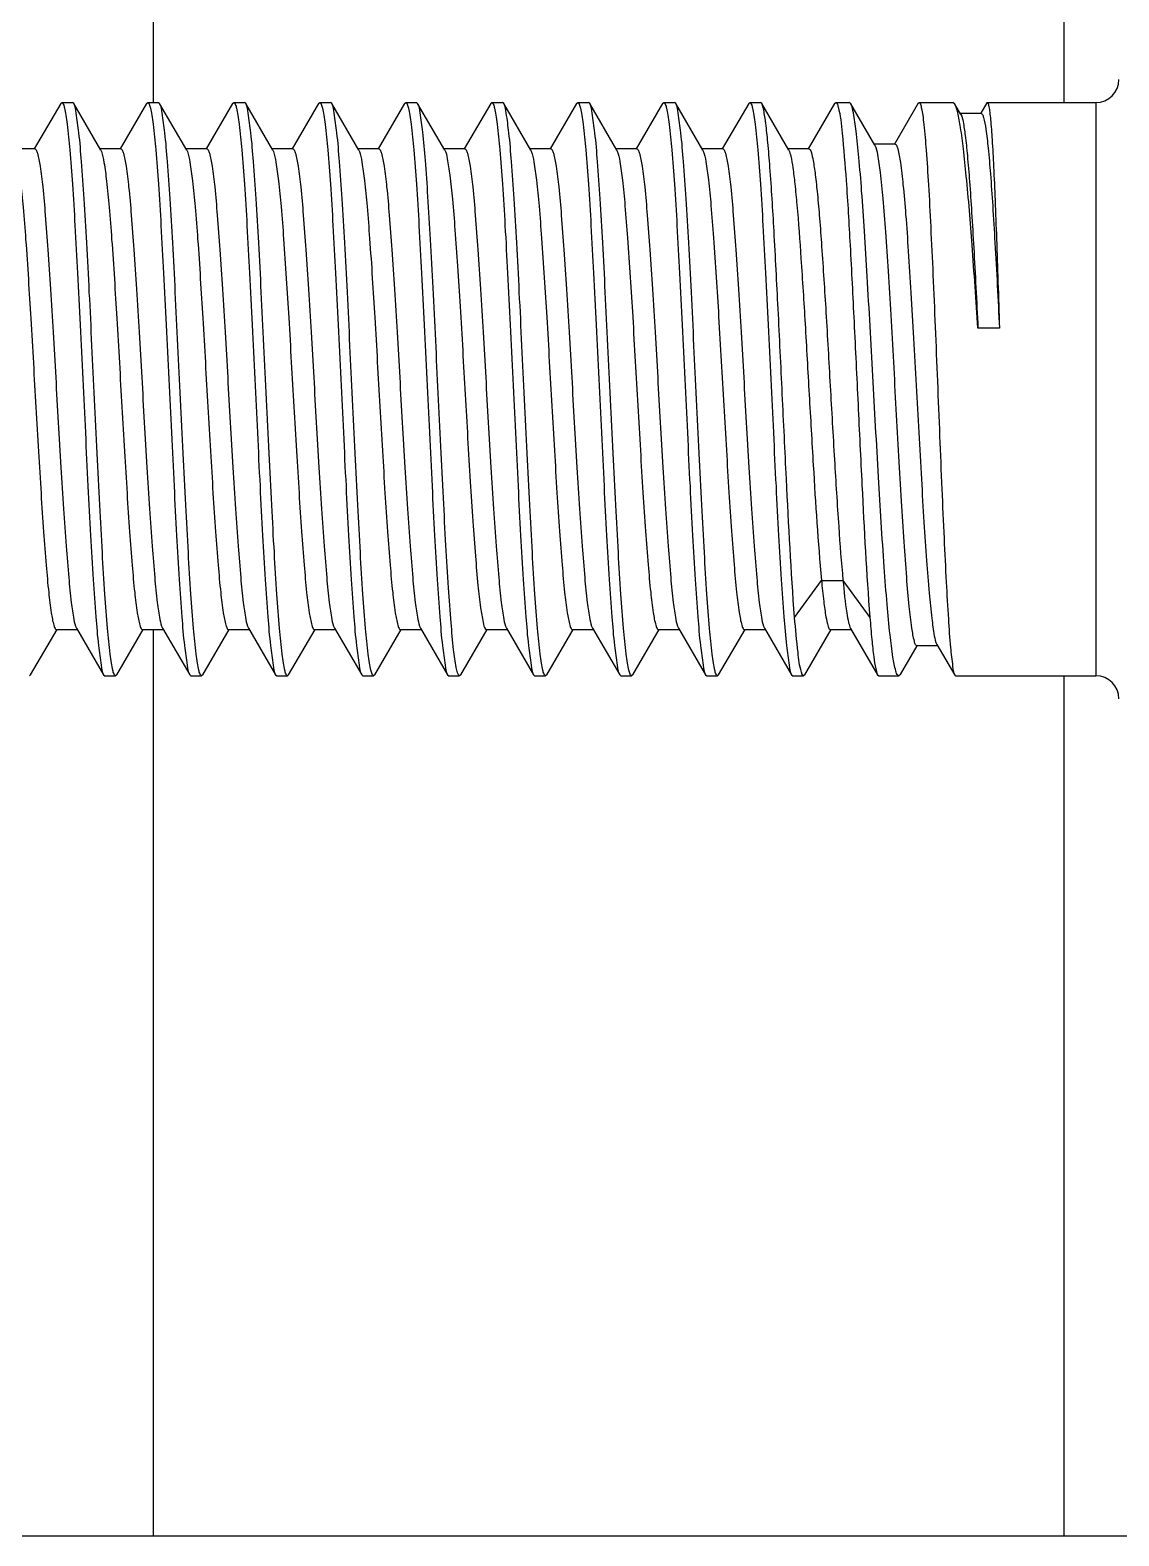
# Model space of a CAD drawing. Extents: x 27938 to 1507990, y 110129 to 923079.
# Drawn here: x 640345.9 to 640514.9, y 358398.4 to 358632.1 of the extents above; entities that cross this region are included whole.
import ezdxf

# ---------------------------------------------------------------- set-up
doc = ezdxf.new("R2010")
doc.units = 0
doc.header["$LTSCALE"] = 1000
doc.header["$MEASUREMENT"] = 0

msp = doc.modelspace()

# ---------------------------------------------------------------- linework, layer by layer
at = {"linetype": 'Continuous'}
for p, q in [((640365.06, 358620.85), (640365.06, 358754.31)), ((640506.41, 358620.85), (640506.41, 358754.31)), ((640350.66, 358620.7), (640346.55, 358613.64)), ((640350.66, 358620.7), (640350.83, 358620.85)), ((640350.83, 358620.85), (640352.5, 358620.85)), ((640350.83, 358620.85), (640352.5, 358620.85)), ((640350.83, 358620.85), (640350.86, 358620.84)), ((640352.68, 358620.69), (640352.5, 358620.85)), ((640356.87, 358613.46), (640352.68, 358620.69)), ((640364, 358620.7), (640359.9, 358613.64)), ((640364, 358620.7), (640364.18, 358620.85)), ((640364.18, 358620.85), (640365.85, 358620.85)), ((640364.18, 358620.85), (640365.85, 358620.85)), ((640364.18, 358620.85), (640364.2, 358620.84)), ((640366.02, 358620.69), (640365.85, 358620.85)), ((640370.22, 358613.46), (640366.02, 358620.69)), ((640377.35, 358620.7), (640373.24, 358613.64)), ((640377.35, 358620.7), (640377.52, 358620.85)), ((640377.52, 358620.85), (640379.19, 358620.85)), ((640377.52, 358620.85), (640379.19, 358620.85)), ((640377.52, 358620.85), (640377.55, 358620.84)), ((640379.37, 358620.69), (640379.19, 358620.85)), ((640383.56, 358613.46), (640379.37, 358620.69)), ((640390.69, 358620.7), (640386.59, 358613.64)), ((640390.69, 358620.7), (640390.87, 358620.85)), ((640390.87, 358620.85), (640392.54, 358620.85)), ((640390.87, 358620.85), (640392.54, 358620.85)), ((640390.87, 358620.85), (640390.89, 358620.84)), ((640392.72, 358620.69), (640392.54, 358620.85)), ((640396.91, 358613.46), (640392.72, 358620.69)), ((640404.04, 358620.7), (640399.93, 358613.64)), ((640404.04, 358620.7), (640404.22, 358620.85)), ((640404.22, 358620.85), (640405.89, 358620.85)), ((640404.22, 358620.85), (640405.89, 358620.85)), ((640404.22, 358620.85), (640404.24, 358620.84)), ((640406.06, 358620.69), (640405.89, 358620.85)), ((640410.26, 358613.46), (640406.06, 358620.69)), ((640417.39, 358620.7), (640413.28, 358613.64)), ((640417.39, 358620.7), (640417.56, 358620.85)), ((640417.56, 358620.85), (640419.23, 358620.85)), ((640417.56, 358620.85), (640419.23, 358620.85)), ((640417.56, 358620.85), (640417.59, 358620.84)), ((640419.41, 358620.69), (640419.23, 358620.85)), ((640423.6, 358613.46), (640419.41, 358620.69)), ((640430.73, 358620.7), (640426.63, 358613.64)), ((640430.73, 358620.7), (640430.91, 358620.85)), ((640430.91, 358620.85), (640432.58, 358620.85)), ((640430.91, 358620.85), (640432.58, 358620.85)), ((640430.91, 358620.85), (640430.93, 358620.84)), ((640432.76, 358620.69), (640432.58, 358620.85)), ((640436.95, 358613.46), (640432.76, 358620.69)), ((640444.08, 358620.7), (640439.97, 358613.64)), ((640444.08, 358620.7), (640444.25, 358620.85)), ((640444.25, 358620.85), (640445.93, 358620.85)), ((640444.25, 358620.85), (640445.93, 358620.85)), ((640444.25, 358620.85), (640444.28, 358620.84)), ((640446.1, 358620.69), (640445.93, 358620.85)), ((640450.3, 358613.46), (640446.1, 358620.69)), ((640457.43, 358620.7), (640453.32, 358613.64)), ((640457.43, 358620.7), (640457.6, 358620.85)), ((640457.6, 358620.85), (640459.27, 358620.85)), ((640457.6, 358620.85), (640459.27, 358620.85)), ((640457.6, 358620.85), (640457.62, 358620.84)), ((640459.45, 358620.69), (640459.27, 358620.85)), ((640463.64, 358613.46), (640459.45, 358620.69)), ((640470.77, 358620.7), (640466.67, 358613.64)), ((640470.77, 358620.7), (640470.95, 358620.85)), ((640470.95, 358620.85), (640473.04, 358620.85)), ((640470.95, 358620.85), (640473.04, 358620.85)), ((640473.26, 358620.66), (640473.04, 358620.85)), ((640477.01, 358614.2), (640473.26, 358620.66)), ((640483.73, 358620.73), (640480.04, 358614.38)), ((640483.73, 358620.73), (640483.87, 358620.85)), ((640483.87, 358620.85), (640489.13, 358620.85)), ((640483.87, 358620.85), (640489.13, 358620.85)), ((640483.87, 358620.85), (640483.89, 358620.84)), ((640489.43, 358620.58), (640489.13, 358620.85)), ((640490.37, 358618.98), (640489.43, 358620.58)), ((640494.38, 358620.78), (640493.45, 358619.17)), ((640494.38, 358620.78), (640494.46, 358620.85)), ((640494.46, 358620.85), (640511.32, 358620.85)), ((640494.46, 358620.85), (640511.32, 358620.85)), ((640494.46, 358620.85), (640494.48, 358620.84)), ((640511.32, 358620.85), (640511.32, 358531.87)), ((640493.52, 358619.14), (640490.27, 358619.14)), ((640346.65, 358613.64), (640343.42, 358613.64)), ((640360, 358613.64), (640356.77, 358613.64)), ((640356.87, 358613.46), (640356.98, 358613.22)), ((640373.35, 358613.64), (640370.11, 358613.64)), ((640370.22, 358613.46), (640370.32, 358613.23)), ((640386.69, 358613.64), (640383.46, 358613.64)), ((640383.56, 358613.46), (640383.67, 358613.24)), ((640400.04, 358613.64), (640396.81, 358613.64)), ((640396.91, 358613.46), (640397.01, 358613.25)), ((640413.38, 358613.64), (640410.15, 358613.64)), ((640426.73, 358613.64), (640423.5, 358613.64)), ((640423.6, 358613.46), (640423.69, 358613.27)), ((640440.08, 358613.64), (640436.85, 358613.64)), ((640436.95, 358613.46), (640437.04, 358613.28)), ((640453.42, 358613.64), (640450.19, 358613.64)), ((640450.3, 358613.46), (640450.38, 358613.29)), ((640466.77, 358613.64), (640463.54, 358613.64)), ((640480.14, 358614.38), (640476.9, 358614.38)), ((640496.34, 358585.83), (640493.01, 358585.83)), ((640464.56, 358540.95), (640468.73, 358546.69)), ((640468.73, 358546.69), (640472.06, 358546.69)), ((640472.06, 358546.69), (640476.24, 358540.95)), ((640346, 358532.02), (640350.09, 358539.08)), ((640349.99, 358539.08), (640353.22, 358539.08)), ((640353.12, 358539.26), (640357.33, 358532.02)), ((640359.35, 358532.02), (640363.44, 358539.08)), ((640363.34, 358539.08), (640366.57, 358539.08)), ((640365.06, 358398.41), (640365.06, 358539.08)), ((640366.46, 358539.26), (640370.68, 358532.02)), ((640372.7, 358532.02), (640376.79, 358539.08)), ((640376.68, 358539.08), (640379.92, 358539.08)), ((640379.81, 358539.26), (640384.02, 358532.02)), ((640386.04, 358532.02), (640390.13, 358539.08)), ((640390.03, 358539.08), (640393.26, 358539.08)), ((640393.16, 358539.26), (640397.37, 358532.02)), ((640399.39, 358532.02), (640403.48, 358539.08)), ((640403.38, 358539.08), (640406.61, 358539.08)), ((640406.5, 358539.26), (640410.71, 358532.02)), ((640412.74, 358532.02), (640416.83, 358539.08)), ((640416.61, 358539.13), (640416.72, 358539.08)), ((640416.72, 358539.08), (640419.95, 358539.08)), ((640419.85, 358539.26), (640424.06, 358532.02)), ((640426.08, 358532.02), (640430.17, 358539.08)), ((640430.07, 358539.08), (640433.3, 358539.08)), ((640433.2, 358539.26), (640437.41, 358532.02)), ((640439.43, 358532.02), (640443.52, 358539.08)), ((640443.41, 358539.08), (640446.65, 358539.08)), ((640446.54, 358539.26), (640450.75, 358532.02)), ((640452.77, 358532.02), (640456.86, 358539.08)), ((640456.76, 358539.08), (640459.99, 358539.08)), ((640459.89, 358539.26), (640464.1, 358532.02)), ((640466.14, 358532.03), (640470.21, 358539.06)), ((640470.11, 358539.06), (640473.34, 358539.06)), ((640473.24, 358539.24), (640477.44, 358532.02)), ((640480.99, 358532.09), (640483.57, 358536.52)), ((640483.49, 358536.56), (640486.73, 358536.56)), ((640486.63, 358536.73), (640489.4, 358531.97)), ((640346, 358532.02), (640345.83, 358531.87)), ((640357.33, 358532.02), (640357.5, 358531.87)), ((640357.5, 358531.87), (640359.18, 358531.87)), ((640357.5, 358531.87), (640359.18, 358531.87)), ((640359.18, 358531.87), (640359.15, 358531.87)), ((640359.35, 358532.02), (640359.18, 358531.87)), ((640370.68, 358532.02), (640370.85, 358531.87)), ((640370.85, 358531.87), (640372.52, 358531.87)), ((640370.85, 358531.87), (640372.52, 358531.87)), ((640372.52, 358531.87), (640372.5, 358531.87)), ((640372.7, 358532.02), (640372.52, 358531.87)), ((640384.02, 358532.02), (640384.2, 358531.87)), ((640384.2, 358531.87), (640385.87, 358531.87)), ((640384.2, 358531.87), (640385.87, 358531.87)), ((640385.87, 358531.87), (640385.84, 358531.87)), ((640386.04, 358532.02), (640385.87, 358531.87)), ((640397.37, 358532.02), (640397.54, 358531.87)), ((640397.54, 358531.87), (640399.21, 358531.87)), ((640397.54, 358531.87), (640399.21, 358531.87)), ((640399.21, 358531.87), (640399.19, 358531.87)), ((640399.39, 358532.02), (640399.21, 358531.87)), ((640410.71, 358532.02), (640410.89, 358531.87)), ((640410.89, 358531.87), (640412.44, 358531.87)), ((640410.89, 358531.87), (640412.44, 358531.87)), ((640412.5, 358531.89), (640412.44, 358531.94)), ((640412.56, 358531.87), (640412.5, 358531.89)), ((640412.74, 358532.02), (640412.56, 358531.87)), ((640424.06, 358532.02), (640424.12, 358531.94)), ((640424.12, 358531.94), (640424.18, 358531.89)), ((640424.18, 358531.89), (640424.24, 358531.87)), ((640424.24, 358531.87), (640425.91, 358531.87)), ((640424.24, 358531.87), (640425.91, 358531.87)), ((640425.91, 358531.87), (640425.88, 358531.87)), ((640426.08, 358532.02), (640425.91, 358531.87)), ((640437.41, 358532.02), (640437.58, 358531.87)), ((640437.58, 358531.87), (640439.25, 358531.87)), ((640437.58, 358531.87), (640439.25, 358531.87)), ((640439.25, 358531.87), (640439.23, 358531.87)), ((640439.43, 358532.02), (640439.25, 358531.87)), ((640450.75, 358532.02), (640450.93, 358531.87)), ((640450.93, 358531.87), (640452.6, 358531.87)), ((640450.93, 358531.87), (640452.6, 358531.87)), ((640452.6, 358531.87), (640452.57, 358531.87)), ((640452.77, 358532.02), (640452.6, 358531.87)), ((640464.1, 358532.02), (640464.27, 358531.87)), ((640464.27, 358531.87), (640465.96, 358531.87)), ((640464.27, 358531.87), (640465.96, 358531.87)), ((640466.14, 358532.03), (640465.96, 358531.87)), ((640477.44, 358532.02), (640477.61, 358531.87)), ((640477.61, 358531.87), (640480.74, 358531.87)), ((640477.61, 358531.87), (640480.74, 358531.87)), ((640480.99, 358532.09), (640480.74, 358531.87)), ((640489.4, 358531.97), (640489.51, 358531.87)), ((640489.51, 358531.87), (640511.32, 358531.87)), ((640489.51, 358531.87), (640511.32, 358531.87)), ((640506.41, 358398.41), (640506.41, 358531.87)), ((640323.02, 358398.41), (643678.82, 358398.41))]:
    msp.add_line(p, q, dxfattribs=at)
for centre, start, end in [((640511.32, 358624.4), 270, 0), ((640511.32, 358528.31), 0, 90)]:
    msp.add_arc(centre, 3.56, start, end, dxfattribs=at)
for points, knots in [([(640350.86, 358620.84), (640350.96, 358620.82), (640351.13, 358620.46), (640351.3, 358619.84), (640351.49, 358618.77), (640351.78, 358616.63), (640352.12, 358613.05), (640352.51, 358607.81), (640352.9, 358601.43), (640353.3, 358594.14), (640353.7, 358586.2), (640354.22, 358575.18), (640354.74, 358564.28), (640355.28, 358553.91), (640355.67, 358547.16), (640356.08, 358541.47), (640356.43, 358537.02), (640356.85, 358534.04), (640357.07, 358532.47), (640357.33, 358532.02)], [0, 0, 0, 0, 0.003606, 0.011247, 0.023193, 0.039402, 0.084085, 0.143776, 0.216348, 0.299195, 0.389329, 0.483501, 0.670341, 0.756263, 0.832981, 0.897738, 0.948217, 0.982646, 1, 1, 1, 1]), ([(640359.15, 358531.87), (640359.05, 358531.9), (640358.88, 358532.26), (640358.71, 358532.88), (640358.51, 358533.95), (640358.22, 358536.09), (640357.88, 358539.67), (640357.49, 358544.91), (640357.1, 358551.29), (640356.71, 358558.58), (640356.31, 358566.51), (640355.78, 358577.53), (640355.27, 358588.43), (640354.72, 358598.8), (640354.33, 358605.55), (640353.93, 358611.24), (640353.58, 358615.69), (640353.15, 358618.67), (640352.94, 358620.25), (640352.68, 358620.69)], [0, 0, 0, 0, 0.003611, 0.011257, 0.023206, 0.039418, 0.084102, 0.143789, 0.216352, 0.299187, 0.389308, 0.483467, 0.670284, 0.756201, 0.832919, 0.897682, 0.948173, 0.982621, 1, 1, 1, 1]), ([(640364.2, 358620.84), (640364.31, 358620.82), (640364.47, 358620.46), (640364.64, 358619.84), (640364.84, 358618.77), (640365.13, 358616.63), (640365.47, 358613.05), (640365.86, 358607.81), (640366.25, 358601.43), (640366.65, 358594.14), (640367.04, 358586.2), (640367.57, 358575.18), (640368.09, 358564.28), (640368.63, 358553.91), (640369.02, 358547.16), (640369.42, 358541.47), (640369.77, 358537.02), (640370.2, 358534.04), (640370.42, 358532.47), (640370.68, 358532.02)], [0, 0, 0, 0, 0.003605, 0.011245, 0.02319, 0.039399, 0.084083, 0.143774, 0.216346, 0.299192, 0.389329, 0.483503, 0.670341, 0.756263, 0.832983, 0.89774, 0.948218, 0.982646, 1, 1, 1, 1]), ([(640372.5, 358531.87), (640372.39, 358531.9), (640372.23, 358532.26), (640372.05, 358532.88), (640371.86, 358533.95), (640371.57, 358536.09), (640371.23, 358539.66), (640370.84, 358544.91), (640370.45, 358551.29), (640370.05, 358558.58), (640369.66, 358566.51), (640369.13, 358577.53), (640368.61, 358588.43), (640368.07, 358598.8), (640367.68, 358605.55), (640367.28, 358611.24), (640366.92, 358615.69), (640366.5, 358618.67), (640366.28, 358620.25), (640366.02, 358620.69)], [0, 0, 0, 0, 0.00361, 0.011255, 0.023204, 0.039415, 0.084097, 0.14378, 0.216342, 0.299177, 0.389299, 0.483455, 0.670274, 0.756194, 0.832913, 0.897676, 0.948169, 0.98262, 1, 1, 1, 1]), ([(640377.55, 358620.84), (640377.65, 358620.82), (640377.82, 358620.46), (640377.99, 358619.84), (640378.19, 358618.76), (640378.48, 358616.63), (640378.82, 358613.05), (640379.2, 358607.81), (640379.6, 358601.42), (640379.99, 358594.14), (640380.39, 358586.2), (640380.92, 358575.18), (640381.43, 358564.28), (640381.98, 358553.91), (640382.37, 358547.16), (640382.77, 358541.47), (640383.12, 358537.02), (640383.55, 358534.04), (640383.76, 358532.47), (640384.02, 358532.02)], [0, 0, 0, 0, 0.003606, 0.011248, 0.023195, 0.039406, 0.084093, 0.143786, 0.216358, 0.299206, 0.389346, 0.483519, 0.670351, 0.756273, 0.832991, 0.897744, 0.948219, 0.982646, 1, 1, 1, 1]), ([(640385.84, 358531.87), (640385.74, 358531.9), (640385.57, 358532.26), (640385.4, 358532.88), (640385.21, 358533.95), (640384.92, 358536.09), (640384.58, 358539.67), (640384.19, 358544.91), (640383.79, 358551.29), (640383.4, 358558.58), (640383, 358566.51), (640382.47, 358577.53), (640381.96, 358588.43), (640381.41, 358598.8), (640381.02, 358605.55), (640380.62, 358611.24), (640380.27, 358615.7), (640379.85, 358618.67), (640379.63, 358620.25), (640379.37, 358620.69)], [0, 0, 0, 0, 0.003613, 0.011261, 0.023214, 0.039428, 0.084117, 0.143805, 0.21637, 0.299211, 0.389338, 0.483496, 0.670304, 0.756216, 0.832931, 0.89769, 0.948176, 0.982622, 1, 1, 1, 1]), ([(640390.89, 358620.84), (640391, 358620.82), (640391.16, 358620.46), (640391.34, 358619.84), (640391.53, 358618.77), (640391.82, 358616.63), (640392.16, 358613.05), (640392.55, 358607.81), (640392.94, 358601.43), (640393.34, 358594.14), (640393.73, 358586.2), (640394.26, 358575.18), (640394.78, 358564.29), (640395.32, 358553.91), (640395.71, 358547.16), (640396.11, 358541.47), (640396.47, 358537.02), (640396.89, 358534.04), (640397.11, 358532.47), (640397.37, 358532.02)], [0, 0, 0, 0, 0.003605, 0.011245, 0.02319, 0.039398, 0.084078, 0.143767, 0.216337, 0.299182, 0.389315, 0.483487, 0.670329, 0.756258, 0.83298, 0.897737, 0.948214, 0.982645, 1, 1, 1, 1]), ([(640399.19, 358531.87), (640399.09, 358531.9), (640398.92, 358532.26), (640398.75, 358532.88), (640398.55, 358533.95), (640398.26, 358536.09), (640397.92, 358539.66), (640397.53, 358544.91), (640397.14, 358551.29), (640396.75, 358558.58), (640396.35, 358566.51), (640395.82, 358577.53), (640395.31, 358588.43), (640394.76, 358598.8), (640394.37, 358605.55), (640393.97, 358611.24), (640393.62, 358615.69), (640393.19, 358618.67), (640392.98, 358620.25), (640392.72, 358620.69)], [0, 0, 0, 0, 0.00361, 0.011255, 0.023204, 0.039414, 0.084096, 0.14378, 0.216342, 0.299175, 0.389295, 0.483453, 0.670272, 0.756195, 0.832918, 0.89768, 0.94817, 0.98262, 1, 1, 1, 1]), ([(640404.24, 358620.84), (640404.34, 358620.82), (640404.51, 358620.46), (640404.68, 358619.84), (640404.88, 358618.76), (640405.17, 358616.63), (640405.51, 358613.05), (640405.9, 358607.81), (640406.29, 358601.42), (640406.68, 358594.13), (640407.08, 358586.2), (640407.61, 358575.18), (640408.13, 358564.28), (640408.67, 358553.91), (640409.06, 358547.16), (640409.46, 358541.47), (640409.81, 358537.02), (640410.24, 358534.04), (640410.46, 358532.47), (640410.71, 358532.02)], [0, 0, 0, 0, 0.003608, 0.011251, 0.0232, 0.039412, 0.0841, 0.143792, 0.216367, 0.299219, 0.389359, 0.483531, 0.670361, 0.756279, 0.832994, 0.897747, 0.94822, 0.982647, 1, 1, 1, 1]), ([(640412.44, 358531.94), (640412.34, 358532.05), (640412.2, 358532.48), (640411.89, 358533.79), (640411.58, 358536.39), (640411.2, 358540.51), (640410.82, 358545.9), (640410.43, 358552.36), (640410.04, 358559.66), (640409.65, 358567.54), (640409.12, 358578.42), (640408.62, 358589.14), (640408.08, 358599.31), (640407.69, 358605.91), (640407.3, 358611.47), (640406.95, 358615.81), (640406.53, 358618.72), (640406.32, 358620.26), (640406.06, 358620.69)], [0, 0, 0, 0, 0.005244, 0.014609, 0.045815, 0.092875, 0.154195, 0.22765, 0.310678, 0.400368, 0.493572, 0.677434, 0.761652, 0.836715, 0.899999, 0.949307, 0.982964, 1, 1, 1, 1]), ([(640417.59, 358620.84), (640417.69, 358620.82), (640417.86, 358620.46), (640418.03, 358619.84), (640418.22, 358618.77), (640418.51, 358616.64), (640418.85, 358613.06), (640419.24, 358607.82), (640419.64, 358601.43), (640420.03, 358594.14), (640420.43, 358586.21), (640420.96, 358575.19), (640421.47, 358564.29), (640422.02, 358553.91), (640422.41, 358547.16), (640422.81, 358541.47), (640423.16, 358537.02), (640423.58, 358534.04), (640423.8, 358532.47), (640424.06, 358532.02)], [0, 0, 0, 0, 0.003598, 0.011231, 0.023168, 0.039371, 0.084041, 0.143721, 0.216288, 0.299135, 0.389272, 0.483446, 0.670301, 0.756235, 0.832961, 0.897725, 0.94821, 0.982644, 1, 1, 1, 1]), ([(640425.88, 358531.87), (640425.78, 358531.9), (640425.61, 358532.26), (640425.44, 358532.88), (640425.24, 358533.95), (640424.95, 358536.09), (640424.61, 358539.66), (640424.23, 358544.91), (640423.83, 358551.29), (640423.44, 358558.58), (640423.04, 358566.51), (640422.51, 358577.53), (640422, 358588.43), (640421.45, 358598.8), (640421.06, 358605.55), (640420.66, 358611.24), (640420.31, 358615.69), (640419.89, 358618.67), (640419.67, 358620.25), (640419.41, 358620.69)], [0, 0, 0, 0, 0.00361, 0.011255, 0.023204, 0.039415, 0.0841, 0.143787, 0.21635, 0.299184, 0.389308, 0.483468, 0.670284, 0.7562, 0.83292, 0.897683, 0.948173, 0.982621, 1, 1, 1, 1]), ([(640430.93, 358620.84), (640431.04, 358620.82), (640431.2, 358620.46), (640431.37, 358619.84), (640431.57, 358618.77), (640431.86, 358616.63), (640432.2, 358613.05), (640432.59, 358607.81), (640432.98, 358601.43), (640433.38, 358594.14), (640433.77, 358586.2), (640434.3, 358575.18), (640434.82, 358564.28), (640435.36, 358553.91), (640435.75, 358547.16), (640436.15, 358541.47), (640436.51, 358537.02), (640436.93, 358534.04), (640437.15, 358532.47), (640437.41, 358532.02)], [0, 0, 0, 0, 0.003606, 0.011247, 0.023192, 0.039401, 0.084085, 0.143776, 0.216348, 0.299195, 0.38933, 0.483503, 0.670342, 0.756264, 0.832982, 0.897739, 0.948217, 0.982647, 1, 1, 1, 1]), ([(640439.23, 358531.87), (640439.12, 358531.9), (640438.96, 358532.26), (640438.79, 358532.88), (640438.59, 358533.95), (640438.3, 358536.09), (640437.96, 358539.67), (640437.57, 358544.91), (640437.18, 358551.29), (640436.78, 358558.58), (640436.39, 358566.51), (640435.86, 358577.53), (640435.34, 358588.43), (640434.8, 358598.8), (640434.41, 358605.55), (640434.01, 358611.24), (640433.66, 358615.69), (640433.23, 358618.67), (640433.01, 358620.25), (640432.76, 358620.69)], [0, 0, 0, 0, 0.003611, 0.011257, 0.023206, 0.039418, 0.084102, 0.143788, 0.216352, 0.299187, 0.389308, 0.483466, 0.670283, 0.7562, 0.832918, 0.897681, 0.948172, 0.982621, 1, 1, 1, 1]), ([(640444.28, 358620.84), (640444.38, 358620.82), (640444.55, 358620.46), (640444.72, 358619.84), (640444.92, 358618.77), (640445.21, 358616.63), (640445.55, 358613.05), (640445.94, 358607.81), (640446.33, 358601.43), (640446.72, 358594.14), (640447.12, 358586.2), (640447.65, 358575.18), (640448.16, 358564.28), (640448.71, 358553.91), (640449.1, 358547.16), (640449.5, 358541.47), (640449.85, 358537.02), (640450.28, 358534.04), (640450.49, 358532.47), (640450.75, 358532.02)], [0, 0, 0, 0, 0.003604, 0.011244, 0.023189, 0.039398, 0.084081, 0.143773, 0.216344, 0.29919, 0.389328, 0.483502, 0.67034, 0.756263, 0.832984, 0.89774, 0.948217, 0.982646, 1, 1, 1, 1]), ([(640452.57, 358531.87), (640452.47, 358531.9), (640452.3, 358532.26), (640452.13, 358532.88), (640451.94, 358533.95), (640451.65, 358536.09), (640451.31, 358539.66), (640450.92, 358544.91), (640450.53, 358551.29), (640450.13, 358558.58), (640449.73, 358566.51), (640449.21, 358577.53), (640448.69, 358588.43), (640448.15, 358598.8), (640447.76, 358605.55), (640447.35, 358611.24), (640447, 358615.69), (640446.58, 358618.67), (640446.36, 358620.25), (640446.1, 358620.69)], [0, 0, 0, 0, 0.00361, 0.011255, 0.023205, 0.039416, 0.084097, 0.143781, 0.216343, 0.299178, 0.3893, 0.483456, 0.670274, 0.756195, 0.832914, 0.897676, 0.948169, 0.98262, 1, 1, 1, 1]), ([(640457.62, 358620.84), (640457.73, 358620.82), (640457.9, 358620.46), (640458.07, 358619.84), (640458.26, 358618.76), (640458.55, 358616.63), (640458.89, 358613.05), (640459.28, 358607.81), (640459.67, 358601.43), (640460.07, 358594.14), (640460.47, 358586.2), (640460.99, 358575.18), (640461.51, 358564.28), (640462.05, 358553.91), (640462.44, 358547.16), (640462.85, 358541.47), (640463.2, 358537.02), (640463.62, 358534.04), (640463.84, 358532.47), (640464.1, 358532.02)], [0, 0, 0, 0, 0.003606, 0.011247, 0.023194, 0.039404, 0.084092, 0.143784, 0.216355, 0.299204, 0.389343, 0.483517, 0.670349, 0.756272, 0.83299, 0.897744, 0.948219, 0.982646, 1, 1, 1, 1]), ([(640464.56, 358540.95), (640464, 358548.1), (640463.42, 358559.65), (640462.64, 358575.61), (640462.03, 358588.45), (640461.42, 358600.19), (640460.9, 358608.8), (640460.44, 358614.36), (640460.15, 358617.32), (640459.83, 358619.32), (640459.63, 358620.38), (640459.45, 358620.69)], [0, 0, 0, 0, 0.269192, 0.433946, 0.599559, 0.751167, 0.875181, 0.923254, 0.96054, 0.986252, 1, 1, 1, 1]), ([(640470.95, 358620.85), (640471.03, 358620.85), (640471.21, 358620.56), (640471.27, 358620.33), (640471.32, 358620.15)], [0, 0, 0, 0, 0.316243, 1, 1, 1, 1]), ([(640471.32, 358620.15), (640471.68, 358618.83), (640472.05, 358614.99), (640472.66, 358607.85), (640473.21, 358598.07), (640473.8, 358586.5), (640474.39, 358574.08), (640475.14, 358558.8), (640475.7, 358547.77), (640476.24, 358540.95)], [0, 0, 0, 0, 0.051689, 0.144713, 0.271544, 0.421712, 0.582779, 0.741399, 1, 1, 1, 1]), ([(640480.27, 358532.62), (640480.05, 358533.32), (640479.73, 358535.2), (640479.3, 358538.65), (640478.87, 358543.3), (640478.25, 358551.45), (640477.53, 358563.27), (640476.7, 358578.32), (640476, 358591.05), (640475.42, 358600.61), (640475, 358606.77), (640474.58, 358611.95), (640474.19, 358616.01), (640473.77, 358618.77), (640473.51, 358620.23), (640473.26, 358620.66)], [0, 0, 0, 0, 0.024854, 0.064557, 0.117968, 0.183425, 0.34188, 0.519926, 0.695025, 0.774452, 0.845022, 0.904492, 0.95099, 0.983092, 1, 1, 1, 1]), ([(640483.89, 358620.84), (640483.99, 358620.82), (640484.13, 358620.44), (640484.29, 358619.83), (640484.46, 358618.74), (640484.72, 358616.59), (640485.02, 358612.98), (640485.36, 358607.69), (640485.7, 358601.24), (640486.04, 358593.89), (640486.38, 358585.9), (640486.72, 358577.56), (640487.06, 358569.17), (640487.39, 358561.05), (640487.73, 358553.49), (640488.05, 358546.76), (640488.39, 358541.13), (640488.66, 358536.74), (640489.03, 358533.88), (640489.17, 358532.37), (640489.4, 358531.97)], [0, 0, 0, 0, 0.003479, 0.011119, 0.023138, 0.039478, 0.084569, 0.144819, 0.218054, 0.30161, 0.392438, 0.487225, 0.582511, 0.674818, 0.760772, 0.837237, 0.901428, 0.951015, 0.984221, 1, 1, 1, 1]), ([(640493.01, 358585.83), (640492.72, 358590.12), (640492.17, 358598), (640491.44, 358607.27), (640490.8, 358613.35), (640490.39, 358616.65), (640489.97, 358618.96), (640489.66, 358620.19), (640489.43, 358620.58)], [0, 0, 0, 0, 0.369025, 0.676578, 0.797829, 0.893394, 0.961137, 1, 1, 1, 1]), ([(640494.48, 358620.84), (640494.55, 358620.82), (640494.63, 358620.53), (640494.75, 358620.07), (640494.86, 358619.22), (640495.03, 358617.55), (640495.23, 358614.73), (640495.46, 358610.55), (640495.68, 358605.41), (640495.9, 358599.44), (640496.13, 358592.83), (640496.27, 358588.21), (640496.34, 358585.83)], [0, 0, 0, 0, 0.006463, 0.021259, 0.044741, 0.076818, 0.165921, 0.286162, 0.434178, 0.605806, 0.79621, 1, 1, 1, 1]), ([(640490.37, 358618.98), (640490.56, 358618.65), (640490.77, 358617.53), (640491.1, 358615.42), (640491.4, 358612.31), (640491.73, 358608.34), (640492.05, 358603.56), (640492.5, 358595.97), (640492.8, 358589.99), (640493.01, 358585.83)], [0, 0, 0, 0, 0.03477, 0.099862, 0.194036, 0.315014, 0.459836, 0.624963, 1, 1, 1, 1]), ([(640493.52, 358619.14), (640493.6, 358619.14), (640493.77, 358618.9), (640494, 358618.12), (640494.32, 358616.33), (640494.64, 358613.43), (640494.98, 358609.45), (640495.32, 358604.56), (640495.8, 358596.58), (640496.13, 358590.25), (640496.34, 358585.83)], [0, 0, 0, 0, 0.007029, 0.021662, 0.076602, 0.165188, 0.285057, 0.432865, 0.604499, 1, 1, 1, 1]), ([(640343.64, 358613.21), (640343.84, 358612.67), (640344.12, 358611.12), (640344.5, 358608.25), (640344.87, 358604.25), (640345.42, 358597.15), (640346.06, 358586.8), (640346.68, 358575.84), (640347.2, 358566.79), (640347.59, 358560.35), (640347.98, 358554.46), (640348.36, 358549.34), (640348.75, 358545.14), (640349.1, 358542.06), (640349.45, 358540.16), (640349.71, 358539.33), (640349.9, 358539.08), (640349.99, 358539.08)], [0, 0, 0, 0, 0.023243, 0.062653, 0.117029, 0.184534, 0.349259, 0.534218, 0.626347, 0.713963, 0.794028, 0.863772, 0.920792, 0.963153, 0.989511, 0.996558, 1, 1, 1, 1]), ([(640346.65, 358613.64), (640346.74, 358613.64), (640346.94, 358613.38), (640347.2, 358612.52), (640347.55, 358610.55), (640347.92, 358607.37), (640348.31, 358603.03), (640348.7, 358597.75), (640349.1, 358591.69), (640349.49, 358585.09), (640350.02, 358575.87), (640350.53, 358566.73), (640351.08, 358558), (640351.47, 358552.29), (640351.87, 358547.46), (640352.23, 358543.64), (640352.63, 358541.05), (640352.88, 358539.67), (640353.12, 358539.26)], [0, 0, 0, 0, 0.003516, 0.010771, 0.037949, 0.081609, 0.140308, 0.211978, 0.294061, 0.383613, 0.477416, 0.664254, 0.750571, 0.827952, 0.893624, 0.945254, 0.981055, 1, 1, 1, 1]), ([(640356.98, 358613.22), (640357.19, 358612.69), (640357.46, 358611.14), (640357.84, 358608.28), (640358.21, 358604.29), (640358.77, 358597.19), (640359.41, 358586.84), (640360.03, 358575.87), (640360.55, 358566.82), (640360.94, 358560.37), (640361.32, 358554.47), (640361.71, 358549.35), (640362.09, 358545.14), (640362.45, 358542.06), (640362.8, 358540.16), (640363.06, 358539.33), (640363.25, 358539.08), (640363.34, 358539.08)], [0, 0, 0, 0, 0.023104, 0.0624, 0.116688, 0.184136, 0.348829, 0.533848, 0.62603, 0.713708, 0.793837, 0.863642, 0.920716, 0.963118, 0.989503, 0.996556, 1, 1, 1, 1]), ([(640360, 358613.64), (640360.09, 358613.64), (640360.28, 358613.38), (640360.55, 358612.52), (640360.9, 358610.55), (640361.26, 358607.37), (640361.66, 358603.03), (640362.05, 358597.75), (640362.44, 358591.69), (640362.84, 358585.09), (640363.37, 358575.87), (640363.88, 358566.73), (640364.42, 358558), (640364.81, 358552.29), (640365.21, 358547.46), (640365.58, 358543.64), (640365.98, 358541.05), (640366.23, 358539.67), (640366.46, 358539.26)], [0, 0, 0, 0, 0.003516, 0.010771, 0.037949, 0.081609, 0.140308, 0.211978, 0.294061, 0.383613, 0.477416, 0.664254, 0.750571, 0.827952, 0.893624, 0.945254, 0.981055, 1, 1, 1, 1]), ([(640370.32, 358613.23), (640370.53, 358612.7), (640370.8, 358611.16), (640371.18, 358608.3), (640371.56, 358604.32), (640372.11, 358597.23), (640372.75, 358586.88), (640373.37, 358575.91), (640373.89, 358566.85), (640374.28, 358560.39), (640374.67, 358554.49), (640375.05, 358549.36), (640375.44, 358545.15), (640375.8, 358542.07), (640376.15, 358540.16), (640376.41, 358539.33), (640376.6, 358539.08), (640376.68, 358539.08)], [0, 0, 0, 0, 0.022966, 0.062146, 0.116347, 0.183737, 0.348398, 0.533478, 0.625714, 0.713453, 0.793647, 0.863513, 0.92064, 0.963083, 0.989493, 0.996554, 1, 1, 1, 1]), ([(640373.35, 358613.64), (640373.43, 358613.64), (640373.63, 358613.38), (640373.89, 358612.52), (640374.25, 358610.55), (640374.61, 358607.37), (640375, 358603.03), (640375.39, 358597.75), (640375.79, 358591.69), (640376.18, 358585.09), (640376.71, 358575.87), (640377.23, 358566.73), (640377.77, 358558), (640378.16, 358552.29), (640378.56, 358547.46), (640378.92, 358543.64), (640379.33, 358541.05), (640379.57, 358539.67), (640379.81, 358539.26)], [0, 0, 0, 0, 0.003516, 0.010771, 0.037949, 0.081609, 0.140308, 0.211978, 0.294061, 0.383613, 0.477416, 0.664254, 0.750571, 0.827952, 0.893624, 0.945254, 0.981055, 1, 1, 1, 1]), ([(640383.67, 358613.24), (640383.87, 358612.71), (640384.14, 358611.18), (640384.53, 358608.33), (640384.9, 358604.35), (640385.45, 358597.26), (640386.09, 358586.91), (640386.71, 358575.94), (640387.24, 358566.87), (640387.63, 358560.41), (640388.01, 358554.51), (640388.4, 358549.37), (640388.78, 358545.16), (640389.14, 358542.07), (640389.49, 358540.16), (640389.75, 358539.33), (640389.94, 358539.08), (640390.03, 358539.08)], [0, 0, 0, 0, 0.022827, 0.061892, 0.116006, 0.183337, 0.347966, 0.533107, 0.625396, 0.713197, 0.793455, 0.863383, 0.920563, 0.963048, 0.989484, 0.996552, 1, 1, 1, 1]), ([(640386.69, 358613.64), (640386.78, 358613.64), (640386.97, 358613.38), (640387.24, 358612.52), (640387.59, 358610.55), (640387.96, 358607.37), (640388.35, 358603.03), (640388.74, 358597.75), (640389.13, 358591.69), (640389.53, 358585.09), (640390.06, 358575.87), (640390.57, 358566.73), (640391.12, 358558), (640391.51, 358552.29), (640391.9, 358547.46), (640392.27, 358543.64), (640392.67, 358541.05), (640392.92, 358539.67), (640393.16, 358539.26)], [0, 0, 0, 0, 0.003516, 0.010771, 0.037949, 0.081609, 0.140308, 0.211978, 0.294061, 0.383613, 0.477416, 0.664254, 0.750571, 0.827952, 0.893624, 0.945254, 0.981055, 1, 1, 1, 1]), ([(640397.01, 358613.25), (640397.22, 358612.73), (640397.49, 358611.2), (640397.87, 358608.36), (640398.24, 358604.39), (640398.8, 358597.3), (640399.44, 358586.95), (640400.06, 358575.97), (640400.58, 358566.9), (640400.97, 358560.43), (640401.36, 358554.52), (640401.74, 358549.38), (640402.13, 358545.17), (640402.49, 358542.07), (640402.84, 358540.16), (640403.1, 358539.33), (640403.29, 358539.08), (640403.38, 358539.08)], [0, 0, 0, 0, 0.022688, 0.061638, 0.115664, 0.182937, 0.347534, 0.532736, 0.625078, 0.712941, 0.793264, 0.863253, 0.920487, 0.963013, 0.989475, 0.996549, 1, 1, 1, 1]), ([(640400.04, 358613.64), (640400.13, 358613.64), (640400.32, 358613.38), (640400.58, 358612.52), (640400.94, 358610.55), (640401.3, 358607.37), (640401.69, 358603.03), (640402.09, 358597.75), (640402.48, 358591.69), (640402.88, 358585.09), (640403.4, 358575.87), (640403.92, 358566.73), (640404.46, 358558), (640404.85, 358552.29), (640405.25, 358547.46), (640405.61, 358543.64), (640406.02, 358541.05), (640406.27, 358539.67), (640406.5, 358539.26)], [0, 0, 0, 0, 0.003516, 0.010771, 0.037949, 0.081609, 0.140308, 0.211978, 0.294061, 0.383613, 0.477416, 0.664254, 0.750571, 0.827952, 0.893624, 0.945254, 0.981055, 1, 1, 1, 1]), ([(640410.26, 358613.46), (640410.49, 358613.06), (640410.73, 358611.72), (640411.13, 358609.2), (640411.49, 358605.5), (640411.88, 358600.8), (640412.26, 358595.25), (640412.8, 358586.74), (640413.43, 358575.58), (640414.06, 358564.46), (640414.6, 358556.09), (640414.98, 358550.72), (640415.38, 358546.27), (640415.71, 358542.79), (640416.14, 358540.61), (640416.34, 358539.39), (640416.61, 358539.13)], [0, 0, 0, 0, 0.018521, 0.053335, 0.103489, 0.167313, 0.24262, 0.326812, 0.509979, 0.691635, 0.773988, 0.846813, 0.907599, 0.95427, 0.985299, 1, 1, 1, 1]), ([(640413.38, 358613.64), (640413.47, 358613.64), (640413.67, 358613.38), (640413.93, 358612.52), (640414.29, 358610.55), (640414.65, 358607.37), (640415.04, 358603.03), (640415.43, 358597.75), (640415.83, 358591.7), (640416.22, 358585.09), (640416.75, 358575.87), (640417.27, 358566.73), (640417.81, 358558), (640418.2, 358552.29), (640418.6, 358547.46), (640418.96, 358543.64), (640419.36, 358541.05), (640419.61, 358539.67), (640419.85, 358539.26)], [0, 0, 0, 0, 0.003515, 0.010771, 0.037948, 0.081607, 0.140304, 0.211972, 0.294053, 0.383603, 0.477405, 0.664241, 0.750559, 0.82794, 0.893613, 0.945246, 0.981049, 1, 1, 1, 1]), ([(640423.69, 358613.27), (640423.9, 358612.75), (640424.17, 358611.24), (640424.56, 358608.41), (640424.93, 358604.45), (640425.49, 358597.38), (640426.13, 358587.02), (640426.75, 358576.04), (640427.27, 358566.96), (640427.66, 358560.48), (640428.05, 358554.56), (640428.43, 358549.4), (640428.82, 358545.18), (640429.18, 358542.08), (640429.53, 358540.17), (640429.79, 358539.33), (640429.98, 358539.08), (640430.07, 358539.08)], [0, 0, 0, 0, 0.022411, 0.061128, 0.114979, 0.182135, 0.346668, 0.531991, 0.624441, 0.712428, 0.79288, 0.862992, 0.920333, 0.962942, 0.989457, 0.996545, 1, 1, 1, 1]), ([(640426.73, 358613.64), (640426.82, 358613.64), (640427.01, 358613.38), (640427.28, 358612.52), (640427.63, 358610.55), (640428, 358607.37), (640428.39, 358603.03), (640428.78, 358597.75), (640429.17, 358591.69), (640429.57, 358585.09), (640430.1, 358575.87), (640430.61, 358566.73), (640431.15, 358558), (640431.55, 358552.29), (640431.94, 358547.46), (640432.31, 358543.64), (640432.71, 358541.05), (640432.96, 358539.67), (640433.2, 358539.26)], [0, 0, 0, 0, 0.003515, 0.010772, 0.037949, 0.081609, 0.140308, 0.211978, 0.294061, 0.383612, 0.477416, 0.664253, 0.750571, 0.827952, 0.893624, 0.945254, 0.981055, 1, 1, 1, 1]), ([(640437.04, 358613.28), (640437.25, 358612.77), (640437.52, 358611.26), (640437.9, 358608.44), (640438.27, 358604.49), (640438.83, 358597.41), (640439.47, 358587.06), (640440.09, 358576.07), (640440.61, 358566.98), (640441, 358560.5), (640441.39, 358554.57), (640441.78, 358549.41), (640442.17, 358545.19), (640442.52, 358542.08), (640442.87, 358540.17), (640443.14, 358539.33), (640443.33, 358539.08), (640443.41, 358539.08)], [0, 0, 0, 0, 0.022272, 0.060873, 0.114636, 0.181733, 0.346234, 0.531618, 0.624122, 0.712171, 0.792687, 0.862862, 0.920257, 0.962907, 0.989448, 0.996542, 1, 1, 1, 1]), ([(640440.08, 358613.64), (640440.16, 358613.64), (640440.36, 358613.38), (640440.62, 358612.52), (640440.98, 358610.55), (640441.34, 358607.37), (640441.73, 358603.03), (640442.12, 358597.75), (640442.52, 358591.69), (640442.91, 358585.09), (640443.44, 358575.87), (640443.96, 358566.73), (640444.5, 358558), (640444.89, 358552.29), (640445.29, 358547.46), (640445.65, 358543.64), (640446.06, 358541.05), (640446.3, 358539.67), (640446.54, 358539.26)], [0, 0, 0, 0, 0.003515, 0.010772, 0.037949, 0.081609, 0.140308, 0.211978, 0.294061, 0.383612, 0.477415, 0.664253, 0.750571, 0.827952, 0.893624, 0.945254, 0.981055, 1, 1, 1, 1]), ([(640450.38, 358613.29), (640450.59, 358612.78), (640450.86, 358611.28), (640451.24, 358608.47), (640451.62, 358604.52), (640452.17, 358597.45), (640452.81, 358587.09), (640453.44, 358576.1), (640453.96, 358567.01), (640454.35, 358560.52), (640454.74, 358554.59), (640455.12, 358549.43), (640455.51, 358545.19), (640455.87, 358542.09), (640456.22, 358540.17), (640456.48, 358539.33), (640456.67, 358539.08), (640456.76, 358539.08)], [0, 0, 0, 0, 0.022133, 0.060618, 0.114292, 0.181331, 0.345799, 0.531244, 0.623802, 0.711913, 0.792495, 0.862731, 0.920179, 0.962872, 0.989439, 0.99654, 1, 1, 1, 1]), ([(640453.42, 358613.64), (640453.51, 358613.64), (640453.71, 358613.38), (640453.97, 358612.52), (640454.32, 358610.55), (640454.69, 358607.37), (640455.08, 358603.03), (640455.47, 358597.75), (640455.87, 358591.69), (640456.26, 358585.09), (640456.79, 358575.87), (640457.3, 358566.73), (640457.85, 358558), (640458.24, 358552.29), (640458.64, 358547.46), (640459, 358543.64), (640459.4, 358541.05), (640459.65, 358539.67), (640459.89, 358539.26)], [0, 0, 0, 0, 0.003515, 0.010772, 0.037949, 0.081609, 0.140308, 0.211978, 0.294061, 0.383612, 0.477415, 0.664253, 0.750571, 0.827952, 0.893624, 0.945254, 0.981055, 1, 1, 1, 1]), ([(640463.64, 358613.46), (640463.81, 358613.17), (640464.03, 358612.24), (640464.33, 358610.49), (640464.63, 358607.96), (640465.08, 358603.27), (640465.6, 358596.04), (640466.21, 358586.22), (640466.81, 358575.52), (640467.58, 358562.24), (640468.17, 358552.63), (640468.73, 358546.69)], [0, 0, 0, 0, 0.015086, 0.041871, 0.07998, 0.128634, 0.253127, 0.404426, 0.569162, 0.732754, 1, 1, 1, 1]), ([(640466.77, 358613.64), (640466.96, 358613.64), (640467.23, 358612.82), (640467.49, 358611.64), (640467.81, 358609.35), (640468.13, 358606.41), (640468.45, 358602.68), (640468.9, 358596.57), (640469.45, 358587.89), (640470.08, 358576.85), (640470.71, 358565.77), (640471.33, 358555.71), (640471.8, 358549.46), (640472.06, 358546.69)], [0, 0, 0, 0, 0.008312, 0.028859, 0.061939, 0.106893, 0.162683, 0.227987, 0.380684, 0.550376, 0.720797, 0.875605, 1, 1, 1, 1]), ([(640477.01, 358614.2), (640477.25, 358613.77), (640477.5, 358612.32), (640477.92, 358609.58), (640478.28, 358605.55), (640478.69, 358600.45), (640479.08, 358594.43), (640479.63, 358585.27), (640480.15, 358575.7), (640480.68, 358566.07), (640481.08, 358559.2), (640481.47, 358552.92), (640481.86, 358547.46), (640482.25, 358543), (640482.61, 358539.73), (640482.96, 358537.71), (640483.21, 358536.83), (640483.41, 358536.56), (640483.49, 358536.56)], [0, 0, 0, 0, 0.018969, 0.055155, 0.107429, 0.173883, 0.252061, 0.339075, 0.526651, 0.6204, 0.709614, 0.791122, 0.862062, 0.919981, 0.962927, 0.989567, 0.996641, 1, 1, 1, 1]), ([(640480.14, 358614.38), (640480.23, 358614.38), (640480.43, 358614.09), (640480.7, 358613.18), (640481.06, 358611.08), (640481.43, 358607.7), (640481.83, 358603.1), (640482.22, 358597.51), (640482.62, 358591.12), (640483.02, 358584.17), (640483.55, 358574.53), (640484.07, 358565), (640484.61, 358555.94), (640485, 358550.05), (640485.4, 358545.08), (640485.76, 358541.18), (640486.16, 358538.54), (640486.39, 358537.14), (640486.63, 358536.73)], [0, 0, 0, 0, 0.003512, 0.010895, 0.03862, 0.083116, 0.142813, 0.21551, 0.298517, 0.388779, 0.482991, 0.669589, 0.75528, 0.831778, 0.896415, 0.946979, 0.981812, 1, 1, 1, 1]), ([(640468.73, 358546.69), (640468.83, 358545.59), (640469.02, 358543.74), (640469.35, 358541.23), (640469.63, 358539.96), (640469.91, 358539.06), (640470.11, 358539.06)], [0, 0, 0, 0, 0.420495, 0.7305, 0.923007, 1, 1, 1, 1]), ([(640472.06, 358546.69), (640472.22, 358545), (640472.43, 358542.78), (640472.88, 358540.32), (640473.09, 358539.5), (640473.24, 358539.24)], [0, 0, 0, 0, 0.671595, 0.880111, 1, 1, 1, 1]), ([(640465.61, 358532.46), (640465.31, 358533.44), (640464.99, 358536.3), (640464.71, 358539.13), (640464.56, 358540.95)], [0, 0, 0, 0, 0.35995, 1, 1, 1, 1]), ([(640476.24, 358540.95), (640476.33, 358539.79), (640476.51, 358537.75), (640476.78, 358535.08), (640477.08, 358533.26), (640477.27, 358532.31), (640477.44, 358532.02)], [0, 0, 0, 0, 0.384742, 0.682919, 0.888847, 1, 1, 1, 1]), ([(640465.96, 358531.87), (640465.93, 358531.87), (640465.71, 358532), (640465.67, 358532.26), (640465.61, 358532.46)], [0, 0, 0, 0, 0.135051, 1, 1, 1, 1]), ([(640480.74, 358531.87), (640480.7, 358531.87), (640480.41, 358532.03), (640480.35, 358532.37), (640480.27, 358532.62)], [0, 0, 0, 0, 0.138496, 1, 1, 1, 1])]:
    msp.add_open_spline(points, degree=3, knots=knots, dxfattribs=at)

doc.saveas('drawing.dxf')
